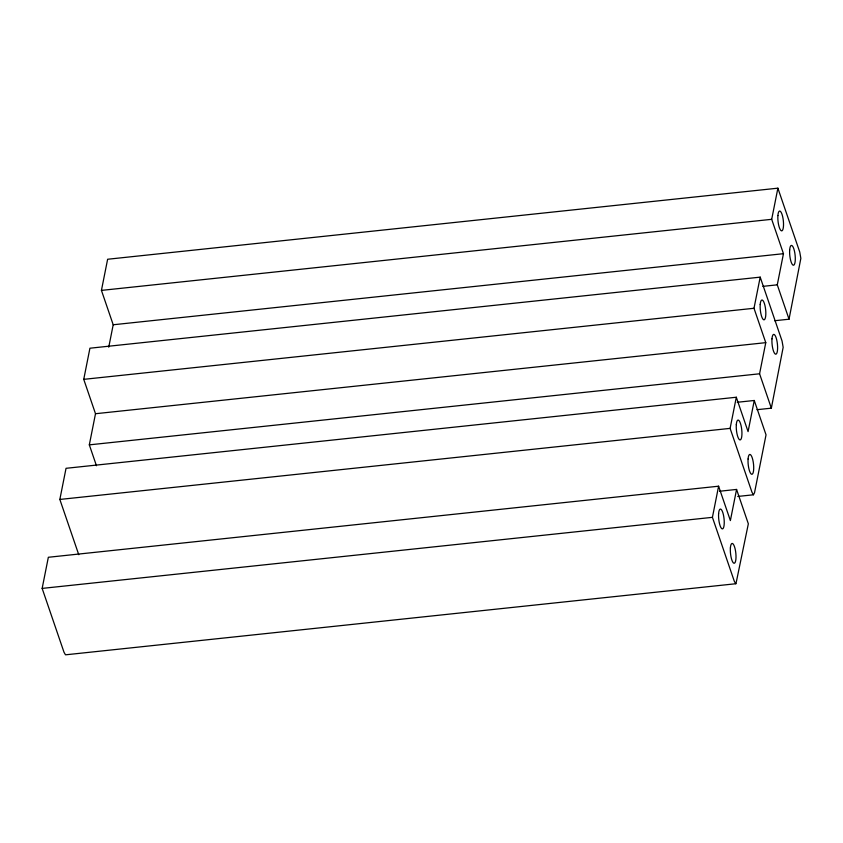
<?xml version="1.0" encoding="UTF-8"?>
<svg xmlns="http://www.w3.org/2000/svg" width="843" height="843" viewBox="0 0 843 843"><rect width="100%" height="100%" fill="white"/><g stroke="black" fill="none" stroke-linecap="round" stroke-linejoin="round"><path stroke-width="1.26" d="M736.571 489.435L748.342 523.819L735.96 583.725L65.491 654.821L64.005 652.25L42.15 588.403L48.346 557.276L718.605 486.2L730.375 520.574L736.571 489.435L719.553 491.248M78.757 554.694L59.842 499.446L66.039 468.308L736.308 397.243L748.078 431.616L754.264 400.478L737.246 402.28M96.46 465.726L89.316 444.862L95.501 413.723L83.742 379.35L89.927 348.212L760.196 277.147L782.051 340.983L783.158 347.327L771.345 408.17L756.951 409.698M108.747 347.179L113.204 324.766L101.434 290.392L107.63 259.254L777.889 188.179L799.744 252.025L800.85 258.358L789.037 319.202L774.643 320.73M735.749 583.746L734.274 581.175L712.419 517.339L718.605 486.2M754.264 400.478L766.034 434.851L754.538 492.681L753.452 494.788L751.967 492.217L730.112 428.381L736.308 397.243M771.345 408.17L759.575 373.786L765.771 342.658L754 308.275L760.196 277.147M789.037 319.202L777.278 284.829L783.463 253.69L771.693 219.317L777.889 188.179M101.434 290.392L771.693 219.317M113.204 324.766L783.463 253.69M762.873 286.357L777.278 284.829M83.742 379.35L754 308.275M95.501 413.723L765.771 342.658M89.316 444.862L759.575 373.786M59.842 499.446L730.112 428.381M737.741 496.453L753.452 494.788M42.15 588.403L712.419 517.339M748.078 458.982A9.99 2.666 83.9 0 0 751.703 474.293A9.99 2.666 83.9 0 0 752.799 459.835A9.99 2.666 83.9 0 0 748.078 458.982M730.386 547.939A9.99 2.666 83.9 0 0 734.011 563.261A9.99 2.666 83.9 0 0 735.096 548.793A9.99 2.666 83.9 0 0 730.386 547.939M771.977 338.886A9.99 2.666 83.9 0 0 775.592 354.197A9.99 2.666 83.9 0 0 776.688 339.74A9.99 2.666 83.9 0 0 771.977 338.886M789.67 249.928A9.99 2.666 83.9 0 0 793.295 265.239A9.99 2.666 83.9 0 0 794.38 250.771A9.99 2.666 83.9 0 0 789.67 249.928M736.308 424.609A9.99 2.666 83.9 0 0 739.933 439.92A9.99 2.666 83.9 0 0 741.029 425.462A9.99 2.666 83.9 0 0 736.308 424.609M718.615 513.566A9.99 2.666 83.9 0 0 722.24 528.888A9.99 2.666 83.9 0 0 723.326 514.42A9.99 2.666 83.9 0 0 718.615 513.566M760.207 304.513A9.99 2.666 83.9 0 0 763.832 319.824A9.99 2.666 83.9 0 0 764.917 305.356A9.99 2.666 83.9 0 0 760.207 304.513M777.899 215.545A9.99 2.666 83.9 0 0 781.524 230.866A9.99 2.666 83.9 0 0 782.61 216.398A9.99 2.666 83.9 0 0 777.899 215.545"/></g></svg>
